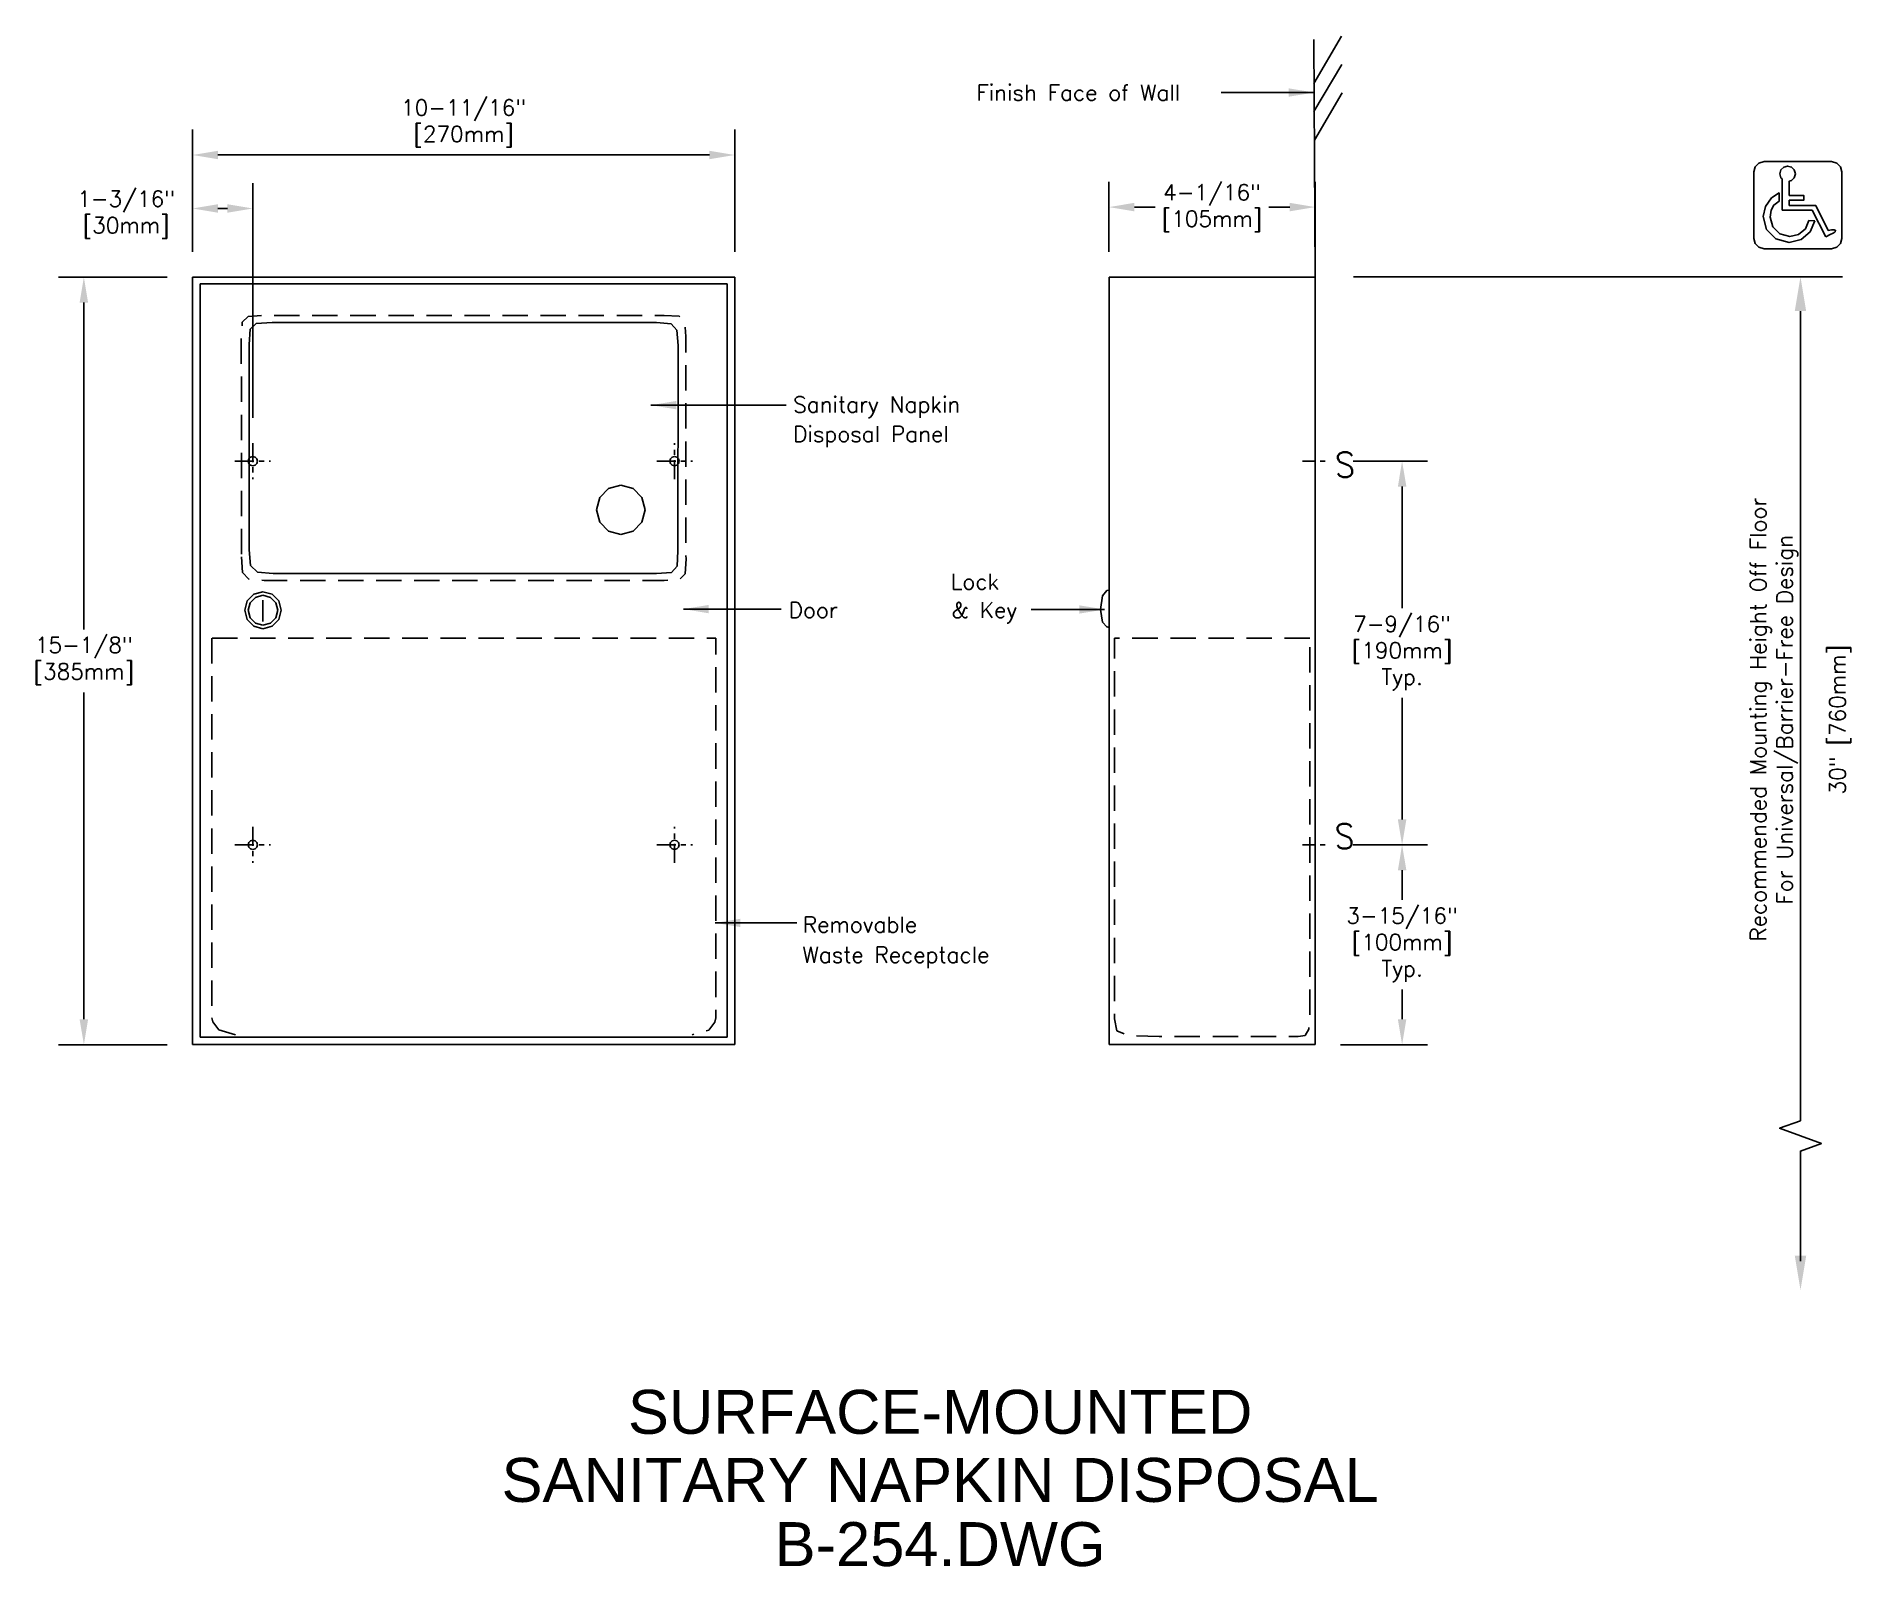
# Model space of a CAD drawing. Extents: x 0.6 to 36.4, y 0.2 to 30.3.
import ezdxf
from ezdxf.enums import TextEntityAlignment as Align

# ---------------------------------------------------------------- set-up
doc = ezdxf.new("R2010")
doc.units = 0
doc.header["$MEASUREMENT"] = 0
doc.header["$PDMODE"] = 35
doc.header["$PDSIZE"] = 1
doc.linetypes.add('CENTER2', pattern=[1.125, 0.75, -0.125, 0.125, -0.125])
doc.linetypes.add('HIDDEN2', pattern=[0.1875, 0.125, -0.0625])
doc.layers.get('0').update_dxf_attribs({"linetype": 'CONTINUOUS'})
doc.layers.get('Defpoints').update_dxf_attribs({"linetype": 'CONTINUOUS'})
for name, color, linetype in [('detail', 4, 'CONTINUOUS'), ('dim', 1, 'CONTINUOUS'), ('text', 2, 'CONTINUOUS')]:
    doc.layers.add(name, color=color, linetype=linetype)
doc.styles.add('Arial_5', font='arial.ttf', dxfattribs={"height": 5})
doc.styles.add('DIM_S_8', font='simplex.shx', dxfattribs={"height": 0.3125})
doc.styles.add('SN0', font='ROMANS', dxfattribs={"width": 4e-06})
doc.dimstyles.new('DIM_S_7', dxfattribs={"dimtxt": 0.12, "dimasz": 0.5, "dimexe": 0.5, "dimexo": 0.5, "dimgap": 0.09375, "dimtad": 1, "dimtih": 1, "dimtoh": 1, "dimdec": 4, "dimrnd": 0.0625, "dimzin": 0, "dimdsep": 46, "dimlunit": 4, "dimtxsty": 'DIM_S_8', "dimcen": 0.09375, "dimaunit": 1, "dimadec": 0, "dimazin": 0, "dimtfac": 1, "dimtdec": 4, "dimtofl": 0, "dimtmove": 2, "dimatfit": 3, "dimfxl": 1, "dimtolj": 1, "dimtzin": 0, "dimarcsym": 0})

# ---------------------------------------------------------------- blocks, each defined once
blk = doc.blocks.new('TBLK_TX')
at = {"style": 'Arial_5'}
for tag, p in [('TITLE', (0, 0)), ('DWG_NAME', (0, -7.3))]:
    blk.add_attdef(tag, text='', height=5, dxfattribs=at).set_placement(p, align=Align.CENTER)
blk = doc.blocks.new('*D1')
at = {"color": 0, "linetype": 'ByBlock'}
for p, q in [((96.937, 31.606), (96.937, 34.014)), ((107.624, 31.606), (107.624, 34.014)), ((97.437, 33.514), (107.124, 33.514))]:
    blk.add_line(p, q, dxfattribs=at)
for points in [[(97.437, 33.597), (97.437, 33.431), (96.937, 33.514)], [(107.124, 33.597), (107.124, 33.431), (107.624, 33.514)]]:
    blk.add_solid(points, dxfattribs=at)
at = {"layer": 'Defpoints', "color": 0, "linetype": 'ByBlock'}
for p in [(107.624, 33.514), (96.937, 31.106), (107.624, 31.106)]:
    blk.add_point(p, dxfattribs=at)
at = {"color": 0, "linetype": 'ByBlock', "insert": (102.281, 34.136), "char_height": 0.3125, "attachment_point": 5, "style": 'DIM_S_8'}
blk.add_mtext('\\A1;10-11/16"\\P[270mm]', dxfattribs=at)
blk = doc.blocks.new('*D2')
at = {"color": 0, "linetype": 'ByBlock'}
for p, q in [((96.437, 31.106), (94.295, 31.106)), ((94.795, 30.606), (94.795, 24.165)), ((94.795, 16.48), (94.795, 22.921)), ((96.437, 15.98), (94.295, 15.98))]:
    blk.add_line(p, q, dxfattribs=at)
for points in [[(94.711, 30.606), (94.878, 30.606), (94.795, 31.106)], [(94.711, 16.48), (94.878, 16.48), (94.795, 15.98)]]:
    blk.add_solid(points, dxfattribs=at)
at = {"layer": 'Defpoints', "color": 0, "linetype": 'ByBlock'}
for p in [(96.937, 31.106), (94.795, 15.98), (96.937, 15.98)]:
    blk.add_point(p, dxfattribs=at)
at = {"color": 0, "linetype": 'ByBlock', "insert": (94.795, 23.543), "char_height": 0.3125, "attachment_point": 5, "style": 'DIM_S_8'}
blk.add_mtext('\\A1;15-1/8"\\P[385mm]', dxfattribs=at)
blk = doc.blocks.new('*D3')
at = {"layer": 'Defpoints', "color": 0, "linetype": 'Continuous'}
for p in [(4.902, 26.924), (3.714, 25.569), (4.902, 22.297)]:
    blk.add_point(p, dxfattribs=at)
at = {"layer": 'dim', "color": 0, "linetype": 'Continuous', "lineweight": -2}
for p, q in [((3.714, 26.069), (3.714, 27.424)), ((4.902, 22.797), (4.902, 27.424)), ((4.214, 26.924), (4.402, 26.924))]:
    blk.add_line(p, q, dxfattribs=at)
at = {"layer": 'dim', "color": 0, "linetype": 'Continuous'}
for points in [[(4.214, 27.007), (4.214, 26.84), (3.714, 26.924)], [(4.402, 27.007), (4.402, 26.84), (4.902, 26.924)]]:
    blk.add_solid(points, dxfattribs=at)
at = {"layer": 'dim', "color": 0, "linetype": 'Continuous', "insert": (2.407, 26.801), "char_height": 0.3125, "attachment_point": 5, "style": 'DIM_S_8'}
blk.add_mtext('\\A1;1-3/16"\\P[30mm]', dxfattribs=at)
blk = doc.blocks.new('*D4')
at = {"color": 0, "linetype": 'ByBlock'}
for p, q in [((119.812, 27.48), (121.276, 27.48)), ((120.776, 26.98), (120.776, 24.582)), ((120.776, 20.418), (120.776, 22.817)), ((119.812, 19.918), (121.276, 19.918))]:
    blk.add_line(p, q, dxfattribs=at)
for points in [[(120.693, 26.98), (120.86, 26.98), (120.776, 27.48)], [(120.693, 20.418), (120.86, 20.418), (120.776, 19.918)]]:
    blk.add_solid(points, dxfattribs=at)
at = {"layer": 'Defpoints', "color": 0, "linetype": 'ByBlock'}
for p in [(119.312, 27.48), (119.312, 19.918), (120.776, 19.918)]:
    blk.add_point(p, dxfattribs=at)
at = {"color": 0, "linetype": 'ByBlock', "insert": (120.776, 23.699), "char_height": 0.3125, "attachment_point": 5, "style": 'DIM_S_8'}
blk.add_mtext('\\A1;7-9/16"\\P[190mm]\\PTyp.', dxfattribs=at)
blk = doc.blocks.new('*D5')
at = {"color": 0, "linetype": 'ByBlock'}
for p, q in [((119.812, 19.918), (121.276, 19.918)), ((120.776, 19.418), (120.776, 18.832)), ((120.776, 16.48), (120.776, 17.067)), ((119.562, 15.98), (121.276, 15.98))]:
    blk.add_line(p, q, dxfattribs=at)
for points in [[(120.693, 19.418), (120.86, 19.418), (120.776, 19.918)], [(120.693, 16.48), (120.86, 16.48), (120.776, 15.98)]]:
    blk.add_solid(points, dxfattribs=at)
at = {"layer": 'Defpoints', "color": 0, "linetype": 'ByBlock'}
for p in [(119.312, 19.918), (119.062, 15.98), (120.776, 15.98)]:
    blk.add_point(p, dxfattribs=at)
at = {"color": 0, "linetype": 'ByBlock', "insert": (120.776, 17.949), "char_height": 0.3125, "attachment_point": 5, "style": 'DIM_S_8'}
blk.add_mtext('\\A1;3-15/16"\\P[100mm]\\PTyp.', dxfattribs=at)
blk = doc.blocks.new('*D6')
at = {"color": 0, "linetype": 'ByBlock'}
for p, q in [((114.999, 31.605), (114.999, 32.987)), ((119.062, 31.613), (119.062, 32.987)), ((115.499, 32.487), (115.91, 32.487)), ((118.562, 32.487), (118.151, 32.487))]:
    blk.add_line(p, q, dxfattribs=at)
for points in [[(115.499, 32.571), (115.499, 32.404), (114.999, 32.487)], [(118.562, 32.571), (118.562, 32.404), (119.062, 32.487)]]:
    blk.add_solid(points, dxfattribs=at)
at = {"layer": 'Defpoints', "color": 0, "linetype": 'ByBlock'}
for p in [(119.062, 32.487), (119.062, 31.113), (114.999, 31.105)]:
    blk.add_point(p, dxfattribs=at)
at = {"color": 0, "linetype": 'ByBlock', "insert": (117.031, 32.466), "char_height": 0.3125, "attachment_point": 5, "style": 'DIM_S_8'}
blk.add_mtext('\\A1;4-1/16"\\P[105mm]', dxfattribs=at)
blk = doc.blocks.new('ADA')
at = {"layer": 'detail', "linetype": 'Continuous'}
for p, q in [((1.017, 0.853), (0.492, 0.853)), ((1.261, 0.358), (1.017, 0.853)), ((1.215, 0.235), (1.3, 0.278)), ((1.3, 0.278), (1.299, 0.282))]:
    blk.add_line(p, q, dxfattribs=at)
for points in [[(1.328, 0), (1.431, 0.028), (1.503, 0.1), (1.531, 0.202), (1.531, 1.514), (1.503, 1.616), (1.431, 1.688), (1.328, 1.716), (0, 1.716), (-0.102, 1.688), (-0.175, 1.616), (-0.203, 1.514), (-0.203, 0.202), (-0.175, 0.1), (-0.102, 0.028), (0, 0)], [(0.997, 0.551), (0.905, 0.333), (0.727, 0.181), (0.491, 0.125), (0.233, 0.194), (0.049, 0.378), (-0.021, 0.635), (0.026, 0.833), (0.142, 1), (0.293, 1.1), (0.295, 0.934), (0.193, 0.86), (0.137, 0.758), (0.12, 0.624), (0.172, 0.431), (0.31, 0.294), (0.504, 0.242), (0.68, 0.282), (0.814, 0.393), (0.883, 0.555)]]:
    blk.add_lwpolyline(points, close=True, dxfattribs=at)
for points in [[(0.492, 1.332), (0.54, 1.345), (0.595, 1.4), (0.616, 1.477), (0.595, 1.554), (0.54, 1.609), (0.463, 1.629), (0.386, 1.609), (0.331, 1.554), (0.31, 1.477), (0.331, 1.4), (0.355, 1.376)], [(0.355, 1.376), (0.355, 0.757)], [(0.492, 1.051), (0.492, 1.332)], [(0.355, 0.757), (0.492, 0.757)], [(0.492, 0.955), (0.78, 0.955), (0.78, 1.051), (0.492, 1.051)], [(0.492, 0.853), (0.492, 0.955)], [(0.492, 0.757), (0.948, 0.757)], [(0.948, 0.757), (1.215, 0.235)], [(1.299, 0.282), (1.359, 0.307), (1.398, 0.335), (1.407, 0.361), (1.382, 0.375), (1.329, 0.374), (1.261, 0.358)]]:
    blk.add_lwpolyline(points, dxfattribs=at)

msp = doc.modelspace()

# ---------------------------------------------------------------- linework, layer by layer
at = {"layer": 'detail', "linetype": 'Continuous'}
for p, q in [((14.4019, 25.56901), (3.71436, 25.56901)), ((3.71436, 25.56901), (3.71436, 10.44382)), ((14.24875, 25.44064), (3.86534, 25.44064)), ((3.86534, 25.44064), (3.86534, 10.58993)), ((14.24875, 10.58993), (14.24875, 25.44064)), ((14.4019, 10.44382), (14.4019, 25.56901)), ((21.777, 25.56882), (25.8395, 25.56882)), ((21.777, 10.44382), (21.777, 25.56882)), ((25.8395, 10.44382), (25.8395, 25.57605)), ((5.28443, 24.67721), (4.97098, 24.65717)), ((12.8581, 24.67721), (5.28443, 24.67721)), ((13.14522, 24.65206), (12.8581, 24.67721)), ((4.85011, 24.54183), (4.83018, 24.24076)), ((4.97098, 24.65717), (4.85011, 24.54183)), ((13.26084, 24.52726), (13.14522, 24.65206)), ((13.28223, 24.22114), (13.26084, 24.52726)), ((4.83018, 24.24076), (4.83018, 20.19735)), ((13.2819, 20.17773), (13.28223, 24.22114)), ((12.15512, 21.47112), (11.91231, 21.4047)), ((12.39793, 21.4047), (12.15512, 21.47112)), ((11.73973, 21.23019), (11.67406, 20.98468)), ((11.91231, 21.4047), (11.73973, 21.23019)), ((12.57049, 21.23019), (12.39793, 21.4047)), ((12.63616, 20.98468), (12.57049, 21.23019)), ((11.67406, 20.98468), (11.73973, 20.73923)), ((12.57049, 20.73923), (12.63616, 20.98468)), ((11.73973, 20.73923), (11.91231, 20.56474)), ((11.91231, 20.56474), (12.15512, 20.49832)), ((12.15512, 20.49832), (12.39793, 20.56474)), ((12.39793, 20.56474), (12.57049, 20.73923)), ((4.83018, 20.19735), (4.85941, 19.8871)), ((13.26487, 19.87264), (13.2819, 20.17773)), ((4.85941, 19.8871), (4.99358, 19.75509)), ((4.99358, 19.75509), (5.30243, 19.7275)), ((5.30243, 19.7275), (12.85667, 19.72784)), ((12.85667, 19.72784), (13.15334, 19.75025)), ((13.15334, 19.75025), (13.26487, 19.87264)), ((4.92069, 19.32021), (4.79125, 19.18935)), ((5.10276, 19.37001), (4.92069, 19.32021)), ((5.28487, 19.32021), (5.10276, 19.37001)), ((5.41434, 19.18935), (5.28487, 19.32021)), ((4.79125, 19.18935), (4.74198, 19.00524)), ((4.74198, 19.00524), (4.79125, 18.82112)), ((4.85164, 19.15363), (4.81193, 19.00524)), ((4.81193, 19.00524), (4.85164, 18.85678)), ((4.95598, 19.25911), (4.85164, 19.15363)), ((5.10276, 19.29926), (4.95598, 19.25911)), ((5.24959, 19.25911), (5.10276, 19.29926)), ((5.10276, 19.20121), (5.10276, 18.78127)), ((5.35395, 19.15363), (5.24959, 19.25911)), ((5.39366, 19.00524), (5.35395, 19.15363)), ((5.35395, 18.85678), (5.39366, 19.00524)), ((5.46361, 19.00524), (5.41434, 19.18935)), ((5.41434, 18.82112), (5.46361, 19.00524)), ((4.79125, 18.82112), (4.92069, 18.69027)), ((4.85164, 18.85678), (4.95598, 18.75126)), ((4.92069, 18.69027), (5.10276, 18.64047)), ((4.95598, 18.75126), (5.10276, 18.71111)), ((5.10276, 18.71111), (5.24959, 18.75126)), ((5.10276, 18.64047), (5.28487, 18.69027)), ((5.24959, 18.75126), (5.35395, 18.85678)), ((5.28487, 18.69027), (5.41434, 18.82112)), ((4.09639, 10.97306), (4.11386, 10.89082)), ((4.11386, 10.89082), (4.23526, 10.73468)), ((4.23526, 10.73468), (4.56405, 10.64054)), ((3.71436, 10.44382), (14.4019, 10.44382)), ((3.86534, 10.58993), (14.24875, 10.58993)), ((21.777, 10.44382), (25.8395, 10.44382))]:
    msp.add_line(p, q, dxfattribs=at)
at = {"layer": 'detail', "linetype": 'CENTER2', "ltscale": 0.5}
for p, q in [((4.90186, 22.29727), (4.90186, 21.59039)), ((13.2144, 21.59039), (13.2144, 22.29727)), ((4.54984, 21.94382), (5.25387, 21.94382)), ((12.86238, 21.94382), (13.5664, 21.94382)), ((4.90186, 14.73477), (4.90186, 14.02789)), ((13.2144, 14.02789), (13.2144, 14.73477)), ((4.54984, 14.38132), (5.25387, 14.38132)), ((12.86238, 14.38132), (13.5664, 14.38132))]:
    msp.add_line(p, q, dxfattribs=at)
at = {"layer": 'detail', "linetype": 'CENTER2', "ltscale": 0.333333}
for p, q in [((25.5895, 21.94382), (26.0895, 21.94382)), ((25.5895, 14.38132), (26.0895, 14.38132))]:
    msp.add_line(p, q, dxfattribs=at)
at = {"layer": 'detail', "linetype": 'HIDDEN2', "ltscale": 4}
msp.add_line((4.09639, 18.45711), (4.09639, 10.97306), dxfattribs=at)
at = {"layer": 'detail', "linetype": 'Continuous'}
for points in [[(26.36163, 30.31681), (25.81332, 29.38765)], [(25.8395, 25.57605), (25.81592, 30.25486)], [(26.36342, 29.76225), (25.81514, 28.83311)], [(26.37246, 29.20066), (25.82419, 28.27146)], [(21.777, 19.40158), (21.73451, 19.39269), (21.65136, 19.29049), (21.60616, 19.01768)], [(21.60616, 19.01768), (21.65045, 18.77005), (21.7327, 18.67881), (21.777, 18.66578)]]:
    msp.add_lwpolyline(points, dxfattribs=at)
at = {"layer": 'detail', "linetype": 'HIDDEN2', "ltscale": 4, "flags": 128}
for points in [[(4.67829, 20.06029), (4.70148, 19.75025), (4.82443, 19.61874), (5.1272, 19.59143), (13.01075, 19.59143), (13.30839, 19.60856), (13.42183, 19.72113), (13.43991, 20.02093), (13.43631, 24.39788), (13.41917, 24.69476), (13.30746, 24.80192), (13.01075, 24.81613), (5.10777, 24.81613), (4.8093, 24.79683), (4.69433, 24.68022), (4.67544, 24.37826)], [(25.73627, 18.45403), (21.88795, 18.45403), (21.88795, 10.95574), (21.93069, 10.7139), (22.16868, 10.61971), (22.7666, 10.60375), (25.50842, 10.60375), (25.6435, 10.62564), (25.7152, 10.74707), (25.73627, 11.05168)]]:
    msp.add_lwpolyline(points, close=True, dxfattribs=at)
at = {"layer": 'detail', "linetype": 'Continuous'}
for points in [[(4.9489, 22.02522), (4.90186, 22.03809), (4.8548, 22.02522), (4.82136, 21.9914), (4.80863, 21.94382), (4.82136, 21.89626), (4.8548, 21.86244), (4.90186, 21.84957), (4.9489, 21.86244), (4.98234, 21.89626), (4.99507, 21.94382), (4.98234, 21.9914)], [(13.26143, 22.02522), (13.2144, 22.03809), (13.16734, 22.02522), (13.13389, 21.9914), (13.12116, 21.94382), (13.13389, 21.89626), (13.16734, 21.86244), (13.2144, 21.84957), (13.26143, 21.86244), (13.29488, 21.89626), (13.30761, 21.94382), (13.29488, 21.9914)], [(4.9489, 14.46272), (4.90186, 14.47559), (4.8548, 14.46272), (4.82136, 14.4289), (4.80863, 14.38132), (4.82136, 14.33376), (4.8548, 14.29994), (4.90186, 14.28707), (4.9489, 14.29994), (4.98234, 14.33376), (4.99507, 14.38132), (4.98234, 14.4289)], [(13.26143, 14.46272), (13.2144, 14.47559), (13.16734, 14.46272), (13.13389, 14.4289), (13.12116, 14.38132), (13.13389, 14.33376), (13.16734, 14.29994), (13.2144, 14.28707), (13.26143, 14.29994), (13.29488, 14.33376), (13.30761, 14.38132), (13.29488, 14.4289)]]:
    msp.add_lwpolyline(points, close=True, dxfattribs=at)
at = {"layer": 'detail', "linetype": 'HIDDEN2', "ltscale": 4, "flags": 128}
msp.add_lwpolyline([(4.0989, 18.45407), (4.14521, 18.45403), (4.27921, 18.45399), (4.49328, 18.45397), (4.77981, 18.45395), (5.13116, 18.45393), (5.53971, 18.45392), (5.99783, 18.45392), (6.49789, 18.45391), (7.03227, 18.45391), (7.59335, 18.45392), (8.1735, 18.45392), (8.76509, 18.45393), (9.36049, 18.45394), (9.95209, 18.45395), (10.53225, 18.45397), (11.09335, 18.45398), (11.62776, 18.45399), (12.12786, 18.454), (12.58602, 18.45402), (12.99462, 18.45403), (13.34603, 18.45404), (13.63262, 18.45405), (13.84677, 18.45406), (13.98085, 18.45406), (14.02724, 18.45407), (14.02724, 10.97001), (14.00975, 10.88777), (13.88831, 10.73164), (13.55948, 10.63749)], dxfattribs=at)
at = {"layer": 'dim', "linetype": 'Continuous'}
for p, q in [((26.59655, 25.57605), (36.23276, 25.57605)), ((35.4056, 24.90105), (35.4056, 16.84876))]:
    msp.add_line(p, q, dxfattribs=at)
msp.add_lwpolyline([(35.4056, 16.84876), (35.4056, 8.94541), (34.99348, 8.79541), (35.81772, 8.49541), (35.4056, 8.34541), (35.4056, 6.17855)], dxfattribs=at)
for points in [[(35.2931, 24.90105), (35.5181, 24.90105), (35.4056, 25.57605)], [(35.2931, 6.28532), (35.5181, 6.28532), (35.4056, 5.61032)]]:
    msp.add_solid(points, dxfattribs=at)

# ---------------------------------------------------------------- block references
at = {"linetype": 'Continuous'}
msp.add_blockref('ADA', (34.68916, 26.13055), dxfattribs=at)
at = {"layer": 'text', "linetype": 'Continuous'}
ref = msp.add_blockref('TBLK_TX', (18.4496, 4.03924), dxfattribs=dict(at, xscale=0.1733333333333334, yscale=0.1733333333333334, zscale=0.1733333333333334))
ref.add_attrib('DWG_NAME', 'SURFACE-MOUNTED', dxfattribs={"layer": '0', "height": 0.8666667, "style": 'Arial_5'}).set_placement((18.4496, 2.77433), align=Align.CENTER)
at = {"layer": 'text', "linetype": 'Continuous', "xscale": 0.1733333333333334, "yscale": 0.1733333333333334, "zscale": 0.1733333333333334}
msp.add_blockref('TBLK_TX', (18.4496, 1.43246), dxfattribs=at).add_auto_attribs({'TITLE': 'SANITARY NAPKIN DISPOSAL', 'DWG_NAME': 'B-254.DWG'})

# ---------------------------------------------------------------- texts
at = {"layer": 'detail', "linetype": 'Continuous', "style": 'SN0'}
for width, p, p2 in [(1.002644, (26.22976, 21.62843), (26.62816, 21.62843)), (1.002629, (26.21762, 14.30775), (26.61601, 14.30775))]:
    msp.add_text('S', height=0.49084, dxfattribs=dict(at, width=width)).set_placement(p, p2, align=Align.FIT)
at = {"layer": 'dim', "linetype": 'Continuous', "style": 'DIM_S_8'}
for s, p in [('Finish Face of Wall', (19.16465, 29.04954)), ('Sanitary Napkin', (15.55183, 22.903)), ('Disposal Panel', (15.55169, 22.32197)), ('Lock', (18.66004, 19.41224)), ('Door', (15.46539, 18.85296)), ('& Key', (18.66893, 18.85287)), ('Removable', (15.74472, 12.65379)), ('Waste Receptacle', (15.73639, 12.05788))]:
    msp.add_text(s, height=0.3125, dxfattribs=at).set_placement(p)
at = {"layer": 'dim', "linetype": 'Continuous', "insert": (35.4056, 16.84876), "char_height": 0.3125, "attachment_point": 5, "rotation": 90, "style": 'DIM_S_8'}
msp.add_mtext('Recommended Mounting Height Off Floor\\PFor Universal/Barrier-Free Design\\P\\P30" [760mm]', dxfattribs=at)

# ---------------------------------------------------------------- dimensions: what is measured, and where the dimension line sits
at = {"layer": 'dim', "linetype": 'Continuous'}
dim = msp.add_linear_dim(base=(14.4019, 27.97737), p1=(3.71436, 25.56901), p2=(14.4019, 25.56901), text='10-11/16"\\P[270mm]', dimstyle='DIM_S_7', override={"dimpost": '\\X'}, dxfattribs=at)
dim.commit()
dim.dimension.update_dxf_attribs({"geometry": '*D1', "text_midpoint": (9.05813, 28.5994), "insert": (-93.22241, -5.53662)})
dim = msp.add_linear_dim(base=(4.90186, 26.92352), p1=(3.71436, 25.56901), p2=(4.90186, 22.29727), text='1-3/16"\\P[30mm]', dimstyle='DIM_S_7', override={"dimpost": '\\X'}, dxfattribs=at)
dim.commit()
dim.dimension.update_dxf_attribs({"geometry": '*D3', "text_midpoint": (2.40652, 26.80112), "dimtype": 160})
dim = msp.add_linear_dim(base=(25.8395, 26.95072), p1=(21.777, 25.56882), p2=(25.8395, 25.57605), text='4-1/16"\\P[105mm]', dimstyle='DIM_S_7', override={"dimpost": '\\X'}, dxfattribs=at)
dim.commit()
dim.dimension.update_dxf_attribs({"geometry": '*D6', "text_midpoint": (23.80825, 26.92912), "dimtype": 160, "insert": (-93.22241, -5.53662)})
for base, p1, p2, text, picture, middle in [((1.5721, 10.44382), (3.71436, 25.56901), (3.71436, 10.44382), '15-1/8"\\P[385mm]', '*D2', (1.5721, 18.00642)), ((27.55408, 14.38132), (26.0895, 21.94382), (26.0895, 14.38132), '7-9/16"\\P[190mm]\\PTyp.', '*D4', (27.55408, 18.16257)), ((27.55408, 10.44382), (26.0895, 14.38132), (25.8395, 10.44382), '3-15/16"\\P[100mm]\\PTyp.', '*D5', (27.55408, 12.41257))]:
    dim = msp.add_linear_dim(base=base, p1=p1, p2=p2, angle=90, text=text, dimstyle='DIM_S_7', override={"dimpost": '\\X'}, dxfattribs=at)
    dim.commit()
    dim.dimension.update_dxf_attribs({"geometry": picture, "text_midpoint": middle, "insert": (-93.22241, -5.53662)})

# ---------------------------------------------------------------- leaders
for points in [[(25.82088, 29.20846), (23.99026, 29.20846)], [(12.74738, 23.0472), (15.41641, 23.0472)], [(13.38864, 19.02793), (15.31242, 19.02793)], [(21.68911, 19.02057), (20.24239, 19.02057)], [(14.01257, 12.84312), (15.62438, 12.84312)]]:
    msp.add_leader(points, dimstyle='DIM_S_7', dxfattribs=at)

doc.saveas('drawing.dxf')
